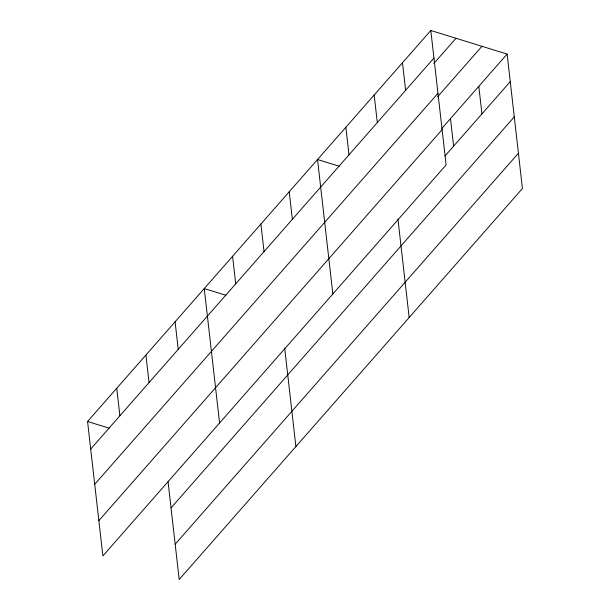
<?xml version="1.0" encoding="UTF-8"?>
<svg xmlns="http://www.w3.org/2000/svg" width="610" height="610" viewBox="0 0 610 610"><rect width="100%" height="100%" fill="white"/><g stroke="black" fill="none" stroke-linecap="round" stroke-linejoin="round"><path stroke-width="0.91" d="M430.805 30.5L446.123 164.921L102.876 555.923L87.566 421.502L430.805 30.5L507.123 54.076L522.434 188.498L179.195 579.5L168.078 481.908M90.699 449.044L433.946 58.049M433.832 63.524L455.99 38.278M94.718 484.317L437.965 93.315M437.614 96.792L481.938 46.299M441.869 128.413L507.123 54.076M98.858 520.65L442.105 129.655M445.01 155.962L510.257 81.626M171.036 507.894L514.276 116.891M175.177 544.234L518.416 153.232M339.122 166.202L317.535 159.53L332.854 293.951M225.852 295.232L204.266 288.56L219.577 422.982M87.566 421.502L109.152 428.167M478.804 86.338L481.946 113.879M450.485 118.592L453.626 146.141M402.486 62.754L405.627 90.303M397.941 219.005L409.165 317.528M374.174 95.015L377.308 122.564M345.855 127.269L348.989 154.818M289.216 191.784L292.358 219.333M284.672 348.035L295.896 446.558M260.897 224.045L264.038 251.594M232.585 256.299L235.719 283.848M175.093 321.798L178.227 349.339M145.912 355.028L149.053 382.577M116.739 388.265L119.88 415.814"/></g></svg>
